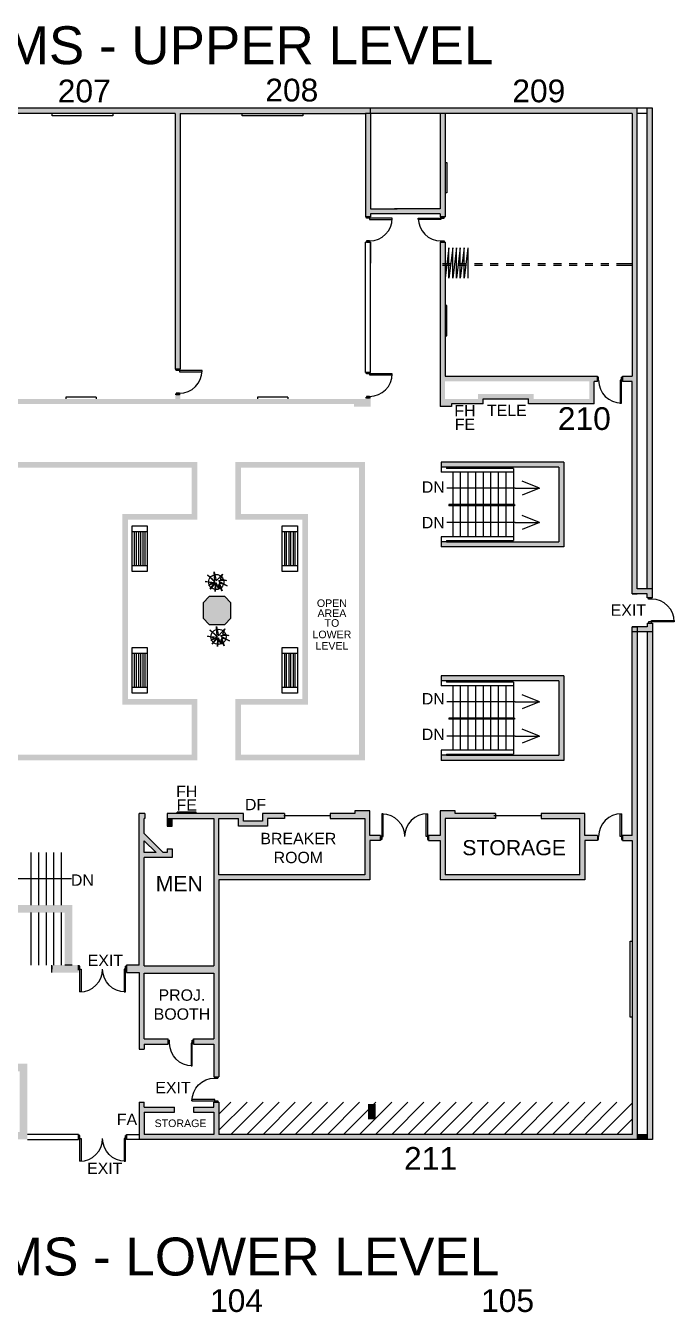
# Model space of a CAD drawing. Header units: inches. Extents: x 3140 to 6112, y 2443 to 6866.
# Drawn here: x 4567 to 5593, y 4830 to 6866 of the extents above; entities that cross this region are included whole.
import ezdxf
from ezdxf.enums import TextEntityAlignment as Align

# ---------------------------------------------------------------- set-up
doc = ezdxf.new("R2010")
doc.units = ezdxf.units.IN
doc.header["$LTSCALE"] = 100
doc.header["$MEASUREMENT"] = 0
doc.linetypes.add('DASH_306', pattern=[0.25, 0.125, -0.125])
doc.linetypes.add('DASHED', pattern=[0.75, 0.5, -0.25])
doc.layers.get('0').update_dxf_attribs({"linetype": 'CONTINUOUS'})
for name, color, linetype in [('bldg_airwall', 53, 'DASHED'), ('bldg_airwall_storage', 53, 'CONTINUOUS'), ('bldg_ch2', 201, 'CONTINUOUS'), ('bldg_doors', 9, 'CONTINUOUS'), ('bldg_fire', 240, 'CONTINUOUS'), ('bldg_stairs', 9, 'CONTINUOUS'), ('bldg_text', 94, 'CONTINUOUS'), ('bldg_title', 94, 'CONTINUOUS'), ('bldg_wallint', 9, 'CONTINUOUS'), ('bldg_wallintsol', 9, 'CONTINUOUS')]:
    doc.layers.add(name, color=color, linetype=linetype)
doc.styles.add('bldgtx18', font='ARIAL.TTF', dxfattribs={"height": 18})
doc.styles.add('bldgtx24', font='ARIAL.TTF', dxfattribs={"height": 24})
doc.styles.add('bldgtx36', font='ARIAL.TTF', dxfattribs={"height": 36})
doc.styles.add('showtx60', font='ARIAL.TTF', dxfattribs={"height": 60})

# ---------------------------------------------------------------- blocks, each defined once
blk = doc.blocks.new('bench')
for p, q in [((0, 0), (0, 23.992188)), ((0, 23.992188), (71.992188, 23.992188)), ((9, 0), (9, 23.992188)), ((62.992188, 20.617188), (9, 20.617188)), ((62.992188, 23.992188), (62.992188, 0)), ((71.992188, 23.992188), (71.992188, 0)), ((71.992188, 0), (0, 0)), ((9, 17.179692), (62.992188, 17.179692)), ((62.992188, 13.742196), (9, 13.742196)), ((9, 10.3125), (62.992188, 10.3125)), ((62.992188, 6.875004), (9, 6.875004)), ((9, 3.437508), (62.992188, 3.437508))]:
    blk.add_line(p, q)
blk = doc.blocks.new('lplant')
for p, q in [((-16.8, 0.7), (-1.1, -0.9)), ((-6.9, -1.9), (-16.8, 0.7)), ((-13.2, 10.8), (-1.7, 1.1)), ((-1.1, -0.9), (-13.2, 10.8)), ((-2.7, 15.9), (0.5, 1.4)), ((-1.7, 1.1), (-2.7, 15.9)), ((0.5, 1.4), (10.4, 12.2)), ((16.8, 2), (3.9, 1.6)), ((3.9, 1.6), (17.7, -6.5)), ((10.4, 12.2), (6.6, 4.2)), ((6.6, 4.2), (10, 4.1)), ((10, 4.1), (16.8, 2)), ((-2.3, -1.6), (-11.7, -5.9)), ((-11.7, -5.9), (-6.9, -1.9)), ((-9.3, -11.9), (-2.3, -1.6)), ((-0.6, -1.9), (-9.3, -11.9)), ((-1.1, -15.5), (-0.6, -1.9)), ((0.6, -1.9), (-1.1, -15.5)), ((4.4, -11.7), (0.6, -1.9)), ((4, -4.3), (4.4, -11.7)), ((9.7, -14.5), (4, -4.3)), ((5.2, -1.8), (9.7, -14.5)), ((17.7, -6.5), (5.2, -1.8))]:
    blk.add_line(p, q)
blk.add_circle((0.6, -0.3), 12)

msp = doc.modelspace()

# ---------------------------------------------------------------- hatches: boundary and pattern name
at = {"layer": 'bldg_ch2', "linetype": 'Continuous'}
h = msp.add_hatch(dxfattribs=at)
h.set_pattern_fill('ANSI31', color=256, scale=144, angle=180, style=0)
h.set_pattern_definition([(225, (5946.19, 9958.718), (12.72792, -12.72792), [])])
h.paths.add_polyline_path([(5526.4, 5111), (4872.4, 5111), (4872.4, 5162), (5526.4, 5162)])
at = {"layer": 'bldg_wallintsol'}
for points in [[(5112.4, 6735), (4090.4, 6735), (4090.4, 6727), (4383.4, 6727), (4383.4, 6563), (4391.4, 6563), (4391.4, 6568), (4434.8, 6568), (4434.8, 6576), (4391.4, 6576), (4391.4, 6727), (4502.4, 6727), (4502.4, 6576), (4462.8, 6576), (4462.8, 6568), (4502.4, 6568), (4502.4, 6563), (4510.4, 6563), (4510.4, 6727), (4803.4, 6727), (4803.4, 6322), (4811.4, 6322), (4811.4, 6727), (5104.4, 6727), (5112.4, 6727)], [(5230.4, 6727), (5222.4, 6727), (5222.4, 6576), (5150.2, 6576), (5112.4, 6576), (5112.4, 6727), (5104.4, 6727), (5104.4, 6563), (5112.4, 6563), (5112.4, 6568), (5154.4, 6568), (5222.4, 6568), (5222.4, 6563), (5230.4, 6563)], [(5534.4, 6735), (5112.4, 6735), (5112.4, 6727), (5222.4, 6727), (5230.4, 6727), (5526.4, 6727), (5526.4, 6311), (5511.4, 6311), (5511.4, 6302.5), (5526.4, 6302.5), (5526.4, 5966.3), (5550.4, 5966.3), (5550.4, 5960.3), (5558.4, 5960.3), (5558.4, 5974.3), (5534.4, 5974.3)], [(5558.4, 6735), (5550.4, 6735), (5550.4, 5974.3), (5558.4, 5974.3)], [(5418.4, 6175), (5224.4, 6175), (5224.4, 6167), (5232.4, 6167), (5410.4, 6167), (5410.4, 6049), (5232.4, 6049), (5224.4, 6049), (5224.4, 6041), (5418.4, 6041)], [(4891.6, 5952.2), (4881.6, 5962.1), (4857.3, 5962.1), (4847.3, 5952.1), (4847.3, 5927.8), (4857.3, 5917.8), (4881.6, 5917.8), (4891.6, 5927.8)], [(5534.4, 5906.3), (5526.4, 5906.3), (5526.4, 5584), (5511.4, 5584), (5511.4, 5576), (5526.4, 5576), (5526.4, 5111), (4872.4, 5111), (4872.4, 5162), (4864.4, 5162), (4864.4, 5154), (4832.4, 5154), (4832.4, 5146), (4864.4, 5146), (4864.4, 5111), (4754.4, 5111), (4754.4, 5146), (4802.4, 5146), (4802.4, 5154), (4754.4, 5154), (4754.4, 5162), (4746.4, 5162), (4746.4, 5103), (5534.4, 5103)], [(5558.4, 5906.3), (5550.4, 5906.3), (5550.4, 5103), (5558.4, 5103)], [(5418.4, 5837), (5224.4, 5837), (5224.4, 5829), (5232.4, 5829), (5410.4, 5829), (5410.4, 5711), (5232.4, 5711), (5224.4, 5711), (5224.4, 5703), (5418.4, 5703)], [(5310.4, 5619), (5246.4, 5619), (5246.4, 5623), (5222.4, 5623), (5222.4, 5584), (5204.4, 5584), (5204.4, 5576), (5222.4, 5576), (5222.4, 5514), (5451.4, 5514), (5451.4, 5576), (5471.4, 5576), (5471.4, 5584), (5451.4, 5584), (5451.4, 5619), (5382.4, 5619), (5382.4, 5611), (5443.4, 5611), (5443.4, 5522), (5230.4, 5522), (5230.4, 5611), (5310.4, 5611)], [(4798.4, 5611), (4790.4, 5611), (4790.4, 5599), (4798.4, 5599)], [(4640.4, 5474), (4527.4, 5474), (4527.4, 5462), (4628.4, 5462), (4628.4, 5379), (4640.4, 5379), (4640.4, 5462)], [(4650.4, 5379), (4640.4, 5379), (4628.4, 5379), (4608.2, 5379), (4608.2, 5367), (4650.4, 5367)], [(5550.4, 5111), (5534.4, 5111), (5534.4, 5103), (5550.4, 5103)]]:
    msp.add_hatch(color=256, dxfattribs=at).paths.add_polyline_path(points)
h = msp.add_hatch(color=256, dxfattribs=at)
h.paths.add_polyline_path([(5471.4, 6311), (5230.4, 6311), (5230.4, 6523), (5222.4, 6523), (5222.4, 6263), (5240.4, 6263), (5240.4, 6267), (5290.4, 6267), (5290.4, 6275), (5362.4, 6275), (5362.4, 6267), (5466.4, 6267), (5466.4, 6302.5), (5471.4, 6302.5)])
h.paths.add_polyline_path([(5458.4, 6303), (5458.4, 6275), (5370.4, 6275), (5370.4, 6283), (5282.4, 6283), (5282.4, 6275), (5230.4, 6275), (5230.4, 6303)], flags=16)
at = {"layer": 'bldg_wallintsol', "linetype": 'Continuous'}
for points in [[(4526.4, 6267), (5086.4, 6267), (5086.4, 6263), (5112.4, 6263), (5112.4, 6277), (5104.4, 6277), (5104.4, 6275), (4811.4, 6275), (4811.4, 6282), (4803.4, 6282), (4803.4, 6275), (4510.4, 6275), (4510.4, 6281), (4502.4, 6281), (4502.4, 6263), (4526.4, 6263)], [(4329.4, 5103), (4449.4, 5103), (4569.4, 5103), (4569.4, 5223), (4521.4, 5223), (4521.4, 5211), (4557.4, 5211), (4557.4, 5115), (4341.4, 5115), (4341.4, 5211), (4377.4, 5211), (4377.4, 5223), (4329.4, 5223)], [(5120.4, 5159), (5108.4, 5159), (5108.4, 5135), (5120.4, 5135)]]:
    msp.add_hatch(color=256, dxfattribs=at).paths.add_polyline_path(points)
h = msp.add_hatch(color=256, dxfattribs=at)
h.paths.add_polyline_path([(4719.4, 5791), (4719.4, 6093), (4829.4, 6093), (4829.4, 6166), (4065.4, 6166), (4065.4, 6093), (4173.4, 6093), (4173.4, 5791), (4065.4, 5791), (4065.4, 5712), (4829.4, 5712), (4829.4, 5791)], flags=16)
h.paths.add_polyline_path([(4164.4, 6084), (4164.4, 5800), (4056.4, 5800), (4056.4, 5703), (4838.4, 5703), (4838.4, 5800), (4728.4, 5800), (4728.4, 6084), (4838.4, 6084), (4838.4, 6175), (4056.4, 6175), (4056.4, 6084)])
h = msp.add_hatch(color=256, dxfattribs=at)
h.paths.add_polyline_path([(5094.4, 5712), (5094.4, 6166), (4907.4, 6166), (4907.4, 6093), (5013.4, 6093), (5013.4, 5791), (4907.4, 5791), (4907.4, 5712)], flags=16)
h.paths.add_polyline_path([(5004.4, 6084), (5004.4, 5800), (4898.4, 5800), (4898.4, 5703), (5103.4, 5703), (5103.4, 6175), (4898.4, 6175), (4898.4, 6084)])
at = {"layer": 'bldg_wallintsol'}
h = msp.add_hatch(color=256, dxfattribs=at)
h.paths.add_polyline_path([(5558.4, 5920.3), (5550.4, 5920.3), (5550.4, 5914.3), (5534.4, 5914.3), (5534.4, 5906.3), (5558.4, 5906.3)])
h.paths.add_polyline_path([(5534.4, 5914.3), (5526.4, 5914.3), (5526.4, 5906.3), (5534.4, 5906.3)])
h = msp.add_hatch(color=256, dxfattribs=at)
h.paths.add_polyline_path([(5111.4, 5623), (5087.4, 5623), (5087.4, 5619), (5048.4, 5619), (5048.4, 5611), (5103.4, 5611), (5103.4, 5522), (4872.4, 5522), (4872.4, 5611), (4903.4, 5611), (4903.4, 5599), (4949.4, 5599), (4949.4, 5611), (4976.4, 5611), (4976.4, 5619), (4941.4, 5619), (4941.4, 5607), (4911.4, 5607), (4911.4, 5619), (4790.4, 5619), (4790.4, 5611), (4864.4, 5611), (4864.4, 5378), (4754.4, 5378), (4754.4, 5549), (4798.4, 5549), (4798.4, 5563), (4790.4, 5563), (4790.4, 5557), (4784.4, 5557), (4754.4, 5587), (4754.4, 5611), (4755.4, 5611), (4755.4, 5619), (4746.4, 5619), (4746.4, 5379), (4726.4, 5379), (4726.4, 5371), (4726.4, 5367), (4746.4, 5367), (4746.4, 5246), (4754.4, 5246), (4754.4, 5254), (4792.4, 5254), (4792.4, 5262), (4754.4, 5262), (4754.4, 5366), (4864.4, 5366), (4864.4, 5262), (4832.4, 5262), (4832.4, 5254), (4864.4, 5254), (4864.4, 5202), (4872.4, 5202), (4872.4, 5514), (5111.4, 5514), (5111.4, 5576), (5128.4, 5576), (5128.4, 5584), (5111.4, 5584)])
h.paths.add_polyline_path([(4773.1, 5557), (4754.4, 5557), (4754.4, 5575.6)], flags=16)

# ---------------------------------------------------------------- linework, layer by layer
at = {"layer": 'bldg_airwall', "linetype": 'DASH_306'}
for p, q in [((5514.4, 6489), (5238.4, 6489)), ((5514.4, 6486), (5238.4, 6486))]:
    msp.add_line(p, q, dxfattribs=at)
at = {"layer": 'bldg_airwall_storage'}
for p, q in [((5236.4, 6514), (5230.4, 6466)), ((5242.4, 6514), (5236.4, 6466)), ((5236.4, 6466), (5236.4, 6514)), ((5248.4, 6514), (5242.4, 6466)), ((5242.4, 6466), (5242.4, 6514)), ((5254.4, 6514), (5248.4, 6466)), ((5248.4, 6466), (5248.4, 6514)), ((5260.4, 6514), (5254.4, 6466)), ((5254.4, 6466), (5254.4, 6514)), ((5266.4, 6514), (5260.4, 6466)), ((5260.4, 6466), (5260.4, 6514)), ((5266.4, 6514), (5266.4, 6466))]:
    msp.add_line(p, q, dxfattribs=at)
at = {"layer": 'bldg_doors'}
for p, q in [((5105.9, 6561), (5105.9, 6563)), ((5105.9, 6563), (5110.9, 6563)), ((5110.9, 6561), (5105.9, 6561)), ((5110.9, 6563), (5110.9, 6561)), ((5110.9, 6561), (5110.9, 6559)), ((5146.9, 6561), (5110.9, 6561)), ((5110.9, 6559), (5146.9, 6559)), ((5146.9, 6559), (5146.9, 6561)), ((5187.9, 6559), (5187.9, 6561)), ((5187.9, 6561), (5223.9, 6561)), ((5223.9, 6559), (5187.9, 6559)), ((5228.9, 6563), (5223.9, 6563)), ((5223.9, 6563), (5223.9, 6561)), ((5223.9, 6561), (5228.9, 6561)), ((5223.9, 6561), (5223.9, 6559)), ((5228.9, 6561), (5228.9, 6563)), ((5105.9, 6525), (5105.9, 6523)), ((5110.9, 6525), (5105.9, 6525)), ((5105.9, 6523), (5110.9, 6523)), ((5110.9, 6523), (5110.9, 6525)), ((5223.9, 6523), (5223.9, 6525)), ((5223.9, 6525), (5228.9, 6525)), ((5228.9, 6523), (5223.9, 6523)), ((5228.9, 6525), (5228.9, 6523)), ((4804.9, 6320), (4804.9, 6322)), ((4804.9, 6322), (4809.9, 6322)), ((4809.9, 6320), (4804.9, 6320)), ((4809.9, 6322), (4809.9, 6320)), ((4809.9, 6320), (4809.9, 6318)), ((4845.9, 6320), (4809.9, 6320)), ((4809.9, 6318), (4845.9, 6318)), ((4845.9, 6318), (4845.9, 6320)), ((5105.9, 6315), (5105.9, 6317)), ((5105.9, 6317), (5110.9, 6317)), ((5110.9, 6315), (5105.9, 6315)), ((5110.9, 6317), (5110.9, 6315)), ((5110.9, 6315), (5110.9, 6313)), ((5146.9, 6315), (5110.9, 6315)), ((5110.9, 6313), (5146.9, 6313)), ((5146.9, 6313), (5146.9, 6315)), ((5473.4, 6309.5), (5471.4, 6309.5)), ((5471.4, 6309.5), (5471.4, 6304.5)), ((5471.4, 6304.5), (5473.4, 6304.5)), ((5473.4, 6304.5), (5473.4, 6309.5)), ((5509.4, 6304.5), (5507.4, 6304.5)), ((5507.4, 6304.5), (5507.4, 6268.5)), ((5509.4, 6309.5), (5511.4, 6309.5)), ((5509.4, 6304.5), (5509.4, 6309.5)), ((5511.4, 6304.5), (5509.4, 6304.5)), ((5509.4, 6268.5), (5509.4, 6304.5)), ((5511.4, 6309.5), (5511.4, 6304.5)), ((4804.9, 6284), (4804.9, 6282)), ((4809.9, 6284), (4804.9, 6284)), ((4804.9, 6282), (4809.9, 6282)), ((4809.9, 6282), (4809.9, 6284)), ((5105.9, 6279), (5105.9, 6277)), ((5110.9, 6279), (5105.9, 6279)), ((5105.9, 6277), (5110.9, 6277)), ((5110.9, 6277), (5110.9, 6279)), ((5507.4, 6268.5), (5509.4, 6268.5)), ((5552.1, 5958.3), (5552.1, 5960.3)), ((5552.1, 5960.3), (5557.1, 5960.3)), ((5557.1, 5958.3), (5552.1, 5958.3)), ((5557.1, 5960.3), (5557.1, 5958.3)), ((5552.1, 5922.3), (5552.1, 5920.3)), ((5557.1, 5922.3), (5552.1, 5922.3)), ((5552.1, 5920.3), (5557.1, 5920.3)), ((5557.1, 5922.3), (5557.1, 5924.3)), ((5557.1, 5924.3), (5593.1, 5924.3)), ((5557.1, 5920.3), (5557.1, 5922.3)), ((5593.1, 5922.3), (5557.1, 5922.3)), ((5593.1, 5924.3), (5593.1, 5922.3)), ((5132.4, 5618.6), (5130.4, 5618.6)), ((5130.4, 5618.6), (5130.4, 5582.6)), ((5132.4, 5582.6), (5132.4, 5618.6)), ((5200.4, 5582.6), (5200.4, 5618.6)), ((5200.4, 5618.6), (5202.4, 5618.6)), ((5202.4, 5618.6), (5202.4, 5582.6)), ((5507.4, 5582.6), (5507.4, 5618.6)), ((5507.4, 5618.6), (5509.4, 5618.6)), ((5509.4, 5618.6), (5509.4, 5582.6)), ((5128.4, 5577.6), (5128.4, 5582.6)), ((5128.4, 5582.6), (5130.4, 5582.6)), ((5130.4, 5582.6), (5130.4, 5577.6)), ((5130.4, 5582.6), (5132.4, 5582.6)), ((5202.4, 5582.6), (5200.4, 5582.6)), ((5204.4, 5582.6), (5202.4, 5582.6)), ((5202.4, 5582.6), (5202.4, 5577.6)), ((5204.4, 5577.6), (5204.4, 5582.6)), ((5473.4, 5582.6), (5471.4, 5582.6)), ((5471.4, 5582.6), (5471.4, 5577.6)), ((5473.4, 5577.6), (5473.4, 5582.6)), ((5509.4, 5582.6), (5507.4, 5582.6)), ((5511.4, 5582.6), (5509.4, 5582.6)), ((5509.4, 5582.6), (5509.4, 5577.6)), ((5511.4, 5577.6), (5511.4, 5582.6)), ((5130.4, 5577.6), (5128.4, 5577.6)), ((5202.4, 5577.6), (5204.4, 5577.6)), ((5471.4, 5577.6), (5473.4, 5577.6)), ((5509.4, 5577.6), (5511.4, 5577.6)), ((4608.2, 5377.4), (4608.2, 5372.4)), ((4652.4, 5377.4), (4650.4, 5377.4)), ((4650.4, 5377.4), (4650.4, 5372.4)), ((4652.4, 5372.4), (4652.4, 5377.4)), ((4724.4, 5377.4), (4726.4, 5377.4)), ((4724.4, 5372.4), (4724.4, 5377.4)), ((4726.4, 5377.4), (4726.4, 5372.4)), ((4650.4, 5372.4), (4652.4, 5372.4)), ((4652.4, 5372.4), (4654.4, 5372.4)), ((4652.4, 5336.4), (4652.4, 5372.4)), ((4654.4, 5372.4), (4654.4, 5336.4)), ((4724.4, 5372.4), (4722.4, 5372.4)), ((4722.4, 5372.4), (4722.4, 5336.4)), ((4726.4, 5372.4), (4724.4, 5372.4)), ((4724.4, 5336.4), (4724.4, 5372.4)), ((4654.4, 5336.4), (4652.4, 5336.4)), ((4722.4, 5336.4), (4724.4, 5336.4)), ((4792.4, 5260.4), (4794.4, 5260.4)), ((4792.4, 5255.4), (4792.4, 5260.4)), ((4794.4, 5255.4), (4792.4, 5255.4)), ((4794.4, 5255.4), (4794.4, 5260.4)), ((4830.4, 5255.4), (4828.4, 5255.4)), ((4828.4, 5255.4), (4828.4, 5219.4)), ((4830.4, 5260.4), (4832.4, 5260.4)), ((4830.4, 5255.4), (4830.4, 5260.4)), ((4832.4, 5255.4), (4830.4, 5255.4)), ((4830.4, 5219.4), (4830.4, 5255.4)), ((4832.4, 5260.4), (4832.4, 5255.4)), ((4828.4, 5219.4), (4830.4, 5219.4)), ((4865.8, 5200), (4865.8, 5202)), ((4865.8, 5202), (4870.8, 5202)), ((4865.8, 5200), (4870.8, 5200)), ((4870.8, 5202), (4870.8, 5200)), ((4865.8, 5166), (4829.8, 5166)), ((4829.8, 5166), (4829.8, 5164)), ((4829.8, 5164), (4865.8, 5164)), ((4865.8, 5164), (4865.8, 5166)), ((4865.8, 5162), (4865.8, 5164)), ((4865.8, 5164), (4870.8, 5164)), ((4870.8, 5162), (4865.8, 5162)), ((4870.8, 5164), (4870.8, 5162)), ((4652.4, 5109.4), (4650.4, 5109.4)), ((4650.4, 5109.4), (4650.4, 5104.4)), ((4650.4, 5104.4), (4652.4, 5104.4)), ((4652.4, 5104.4), (4652.4, 5109.4)), ((4652.4, 5104.4), (4654.4, 5104.4)), ((4652.4, 5068.4), (4652.4, 5104.4)), ((4654.4, 5104.4), (4654.4, 5068.4)), ((4724.4, 5104.4), (4722.4, 5104.4)), ((4722.4, 5104.4), (4722.4, 5068.4)), ((4724.4, 5109.4), (4726.4, 5109.4)), ((4724.4, 5104.4), (4724.4, 5109.4)), ((4726.4, 5104.4), (4724.4, 5104.4)), ((4724.4, 5068.4), (4724.4, 5104.4)), ((4726.4, 5109.4), (4726.4, 5104.4)), ((4654.4, 5068.4), (4652.4, 5068.4)), ((4722.4, 5068.4), (4724.4, 5068.4))]:
    msp.add_line(p, q, dxfattribs=at)
for centre, start, end in [((5110.9, 6561), 270, 0), ((5223.9, 6561), 180, 270), ((4809.9, 6320), 270, 0), ((5110.9, 6315), 270, 0), ((5509.4, 6304.5), 180, 270), ((5557.1, 5922.3), 0, 90), ((5202.4, 5582.6), 90, 180), ((5509.4, 5582.6), 90, 180), ((4652.4, 5372.4), 270, 0), ((4652.4, 5104.4), 270, 0)]:
    msp.add_arc(centre, 36, start, end, dxfattribs=at)
at = {"layer": 'bldg_doors', "extrusion": (0, 0, -1)}
for centre, start, end in [((-5130.4, 5582.6), 90, 180), ((-4724.4, 5372.4), 270, 0), ((-4830.4, 5255.4), 270, 0), ((-4865.8, 5164), 0, 90), ((-4724.4, 5104.4), 270, 0)]:
    msp.add_arc(centre, 36, start, end, dxfattribs=at)
at = {"layer": 'bldg_stairs'}
for p, q in [((4608.4, 6723), (4608.4, 6727)), ((4704.4, 6723), (4608.4, 6723)), ((4704.4, 6727), (4704.4, 6723)), ((4909.4, 6723), (4909.4, 6727)), ((5005.4, 6723), (4909.4, 6723)), ((5005.4, 6727), (5005.4, 6723)), ((5230.4, 6649), (5233.4, 6649)), ((5233.4, 6649), (5233.4, 6601)), ((5233.4, 6601), (5230.4, 6601)), ((5238.4, 6489), (5226.4, 6489)), ((5238.4, 6486), (5226.4, 6486)), ((5526.4, 6489), (5514.4, 6489)), ((5526.4, 6486), (5514.4, 6486)), ((5233.4, 6423), (5230.4, 6423)), ((5233.4, 6375), (5233.4, 6423)), ((5230.4, 6375), (5233.4, 6375)), ((4678.4, 6278), (4630.4, 6278)), ((4630.4, 6278), (4630.4, 6275)), ((4678.4, 6278), (4678.4, 6275)), ((4981.4, 6278), (4933.4, 6278)), ((4933.4, 6278), (4933.4, 6275)), ((4981.4, 6278), (4981.4, 6275)), ((5242.4, 6159), (5242.4, 6106)), ((5254.4, 6159), (5254.4, 6106)), ((5266.4, 6159), (5266.4, 6106)), ((5278.4, 6159), (5278.4, 6106)), ((5290.4, 6159), (5290.4, 6106)), ((5302.4, 6159), (5302.4, 6106)), ((5314.4, 6159), (5314.4, 6106)), ((5326.4, 6159), (5326.4, 6106)), ((5338.4, 6159), (5338.4, 6106)), ((5341.1, 6133.8), (5233.1, 6133.8)), ((5341.1, 6133.8), (5379.9, 6133.8)), ((5379.9, 6133.8), (5352.2, 6144.8)), ((5379.9, 6133.8), (5352.2, 6122.7)), ((5242.4, 6106), (5242.4, 6057)), ((5254.4, 6106), (5254.4, 6057)), ((5266.4, 6106), (5266.4, 6057)), ((5278.4, 6106), (5278.4, 6057)), ((5290.4, 6106), (5290.4, 6057)), ((5302.4, 6106), (5302.4, 6057)), ((5314.4, 6106), (5314.4, 6057)), ((5326.4, 6106), (5326.4, 6057)), ((5338.4, 6106), (5338.4, 6057)), ((5379.9, 6079.5), (5352.2, 6090.5)), ((5341.1, 6079.5), (5233.1, 6079.5)), ((5341.1, 6079.5), (5379.9, 6079.5)), ((5379.9, 6079.5), (5352.2, 6068.4)), ((5242.4, 5821), (5242.4, 5768)), ((5254.4, 5821), (5254.4, 5768)), ((5266.4, 5821), (5266.4, 5768)), ((5278.4, 5821), (5278.4, 5768)), ((5290.4, 5821), (5290.4, 5768)), ((5302.4, 5821), (5302.4, 5768)), ((5314.4, 5821), (5314.4, 5768)), ((5326.4, 5821), (5326.4, 5768)), ((5338.4, 5821), (5338.4, 5768)), ((5379.9, 5795.8), (5352.2, 5806.8)), ((5341.1, 5795.8), (5233.1, 5795.8)), ((5341.1, 5795.8), (5379.9, 5795.8)), ((5379.9, 5795.8), (5352.2, 5784.7)), ((5242.4, 5768), (5242.4, 5719)), ((5254.4, 5768), (5254.4, 5719)), ((5266.4, 5768), (5266.4, 5719)), ((5278.4, 5768), (5278.4, 5719)), ((5290.4, 5768), (5290.4, 5719)), ((5302.4, 5768), (5302.4, 5719)), ((5314.4, 5768), (5314.4, 5719)), ((5326.4, 5768), (5326.4, 5719)), ((5338.4, 5768), (5338.4, 5719)), ((5379.9, 5741.5), (5352.2, 5752.5)), ((5341.1, 5741.5), (5233.1, 5741.5)), ((5341.1, 5741.5), (5379.9, 5741.5)), ((5379.9, 5741.5), (5352.2, 5730.4)), ((4806.4, 5619), (4806.4, 5621)), ((4836.4, 5621), (4806.4, 5621)), ((4836.4, 5619), (4836.4, 5621)), ((4575.4, 5474), (4575.4, 5557)), ((4587.4, 5474), (4587.4, 5557)), ((4599.4, 5474), (4599.4, 5557)), ((4611.4, 5474), (4611.4, 5557)), ((4623.4, 5474), (4623.4, 5557)), ((4639.3, 5515.7), (4487.9, 5515.7)), ((4575.4, 5379), (4575.4, 5462)), ((4587.4, 5379), (4587.4, 5462)), ((4599.4, 5379), (4599.4, 5462)), ((4611.4, 5379), (4611.4, 5462)), ((4623.4, 5379), (4623.4, 5462)), ((5523.4, 5296.6), (5523.4, 5416.6)), ((5523.4, 5416.6), (5526.4, 5416.6)), ((5526.4, 5296.6), (5523.4, 5296.6))]:
    msp.add_line(p, q, dxfattribs=at)
at = {"layer": 'bldg_wallint', "linetype": 'Continuous'}
for p, q in [((5558.4, 6735), (3786.9, 6735)), ((4803.4, 6727), (4510.4, 6727)), ((4803.4, 6727), (4803.4, 6322)), ((4811.4, 6727), (4811.4, 6322)), ((4811.4, 6727), (5104.4, 6727)), ((5104.4, 6727), (5104.4, 6563)), ((5222.4, 6727), (5112.4, 6727)), ((5112.4, 6727), (5112.4, 6576)), ((5222.4, 6727), (5222.4, 6576)), ((5526.4, 6727), (5230.4, 6727)), ((5230.4, 6727), (5230.4, 6563)), ((5526.4, 6727), (5526.4, 6311)), ((5534.4, 5974.3), (5534.4, 6735)), ((5112.4, 6563), (5104.4, 6563)), ((5104.4, 6563), (5112.4, 6563)), ((5104.4, 6563), (5112.4, 6563)), ((5112.4, 6576), (5154.4, 6576)), ((5112.4, 6568), (5112.4, 6563)), ((5154.4, 6568), (5112.4, 6568)), ((5222.4, 6576), (5150.2, 6576)), ((5222.4, 6568), (5150.2, 6568)), ((5222.4, 6568), (5222.4, 6563)), ((5230.4, 6563), (5222.4, 6563)), ((5230.4, 6563), (5222.4, 6563)), ((5104.4, 6317), (5104.4, 6523)), ((5112.4, 6523), (5104.4, 6523)), ((5112.4, 6523), (5104.4, 6523)), ((5112.4, 6523), (5104.4, 6523)), ((5112.4, 6317), (5112.4, 6523)), ((5112.4, 6523), (5112.4, 6490)), ((5222.4, 6523), (5222.4, 6490)), ((5230.4, 6523), (5222.4, 6523)), ((5222.4, 6523), (5222.4, 6263)), ((5222.4, 6523), (5230.4, 6523)), ((5230.4, 6523), (5230.4, 6311)), ((4803.4, 6322), (4811.4, 6322)), ((4803.4, 6322), (4811.4, 6322)), ((4811.4, 6322), (4803.4, 6322)), ((4803.4, 6322), (4811.4, 6322)), ((4803.4, 6322), (4811.4, 6322)), ((5104.4, 6317), (5112.4, 6317)), ((5112.4, 6317), (5104.4, 6317)), ((5104.4, 6317), (5112.4, 6317)), ((5104.4, 6317), (5112.4, 6317)), ((5230.4, 6311), (5471.4, 6311)), ((5471.4, 6302.5), (5466.4, 6302.5)), ((5466.4, 6267), (5466.4, 6302.5)), ((5471.4, 6302.5), (5471.4, 6311)), ((5471.4, 6303), (5471.4, 6311)), ((5471.4, 6303), (5471.4, 6311)), ((5471.4, 6303), (5471.4, 6311)), ((5511.4, 6302.5), (5511.4, 6311)), ((5511.4, 6311), (5526.4, 6311)), ((5511.4, 6311), (5511.4, 6303)), ((5511.4, 6303), (5511.4, 6311)), ((5511.4, 6311), (5511.4, 6303)), ((5511.4, 6311), (5511.4, 6303)), ((5526.4, 6302.5), (5511.4, 6302.5)), ((5526.4, 5966.3), (5526.4, 6302.5)), ((4811.4, 6282), (4803.4, 6282)), ((4811.4, 6282), (4803.4, 6282)), ((4811.4, 6282), (4803.4, 6282)), ((5112.4, 6277), (5104.4, 6277)), ((5112.4, 6277), (5104.4, 6277)), ((5112.4, 6277), (5104.4, 6277)), ((5290.4, 6267), (5290.4, 6275)), ((5290.4, 6275), (5362.4, 6275)), ((5362.4, 6267), (5362.4, 6275)), ((5240.4, 6263), (5222.4, 6263)), ((5240.4, 6267), (5240.4, 6263)), ((5290.4, 6267), (5240.4, 6267)), ((5466.4, 6267), (5362.4, 6267)), ((5418.4, 6175), (5224.4, 6175)), ((5224.4, 6175), (5224.4, 6159)), ((5418.4, 6175), (5418.4, 6041)), ((5338.4, 6159), (5224.4, 6159)), ((5410.4, 6167), (5232.4, 6167)), ((5232.4, 6167), (5232.4, 6165)), ((5338.4, 6165), (5232.4, 6165)), ((5410.4, 6167), (5410.4, 6049)), ((5340.4, 6108), (5236.4, 6108)), ((5340.4, 6106), (5236.4, 6106)), ((5224.4, 6057), (5224.4, 6041)), ((5338.4, 6057), (5224.4, 6057)), ((5418.4, 6041), (5224.4, 6041)), ((5526.4, 5966.3), (5534.4, 5966.3)), ((5526.4, 5914.3), (5534.4, 5914.3)), ((5526.4, 5584), (5526.4, 5914.3)), ((5534.4, 5914.3), (5534.4, 5103)), ((5418.4, 5837), (5224.4, 5837)), ((5224.4, 5837), (5224.4, 5821)), ((5410.4, 5829), (5232.4, 5829)), ((5232.4, 5829), (5232.4, 5827)), ((5338.4, 5827), (5232.4, 5827)), ((5410.4, 5829), (5410.4, 5711)), ((5418.4, 5837), (5418.4, 5703)), ((5338.4, 5821), (5224.4, 5821)), ((5340.4, 5770), (5236.4, 5770)), ((5340.4, 5768), (5236.4, 5768)), ((5224.4, 5719), (5224.4, 5703)), ((5338.4, 5719), (5224.4, 5719)), ((5418.4, 5703), (5224.4, 5703)), ((5087.4, 5623), (5087.4, 5619)), ((5111.4, 5623), (5087.4, 5623)), ((5111.4, 5584), (5111.4, 5623)), ((5222.4, 5623), (5222.4, 5584)), ((5246.4, 5623), (5222.4, 5623)), ((5246.4, 5619), (5246.4, 5623)), ((4755.4, 5619), (4746.4, 5619)), ((4746.4, 5379), (4746.4, 5619)), ((4755.4, 5611), (4754.4, 5611)), ((4754.4, 5587), (4754.4, 5611)), ((4755.4, 5619), (4755.4, 5611)), ((4790.4, 5619), (4790.4, 5611)), ((4911.4, 5619), (4790.4, 5619)), ((4790.4, 5611), (4864.4, 5611)), ((4864.4, 5611), (4864.4, 5378)), ((4872.4, 5611), (4903.4, 5611)), ((4872.4, 5522), (4872.4, 5611)), ((4903.4, 5599), (4903.4, 5611)), ((4911.4, 5607), (4911.4, 5619)), ((4941.4, 5607), (4911.4, 5607)), ((4941.4, 5619), (4941.4, 5607)), ((4976.4, 5619), (4941.4, 5619)), ((4976.4, 5611), (4949.4, 5611)), ((4949.4, 5611), (4949.4, 5599)), ((4976.4, 5619), (4976.4, 5611)), ((5048.4, 5619), (5048.4, 5611)), ((5087.4, 5619), (5048.4, 5619)), ((5048.4, 5611), (5103.4, 5611)), ((5103.4, 5611), (5103.4, 5522)), ((5310.4, 5611), (5230.4, 5611)), ((5230.4, 5611), (5230.4, 5522)), ((5310.4, 5619), (5246.4, 5619)), ((5310.4, 5619), (5310.4, 5611)), ((5451.4, 5619), (5382.4, 5619)), ((5382.4, 5619), (5382.4, 5611)), ((5382.4, 5611), (5443.4, 5611)), ((5443.4, 5522), (5443.4, 5611)), ((5451.4, 5584), (5451.4, 5619)), ((4949.4, 5599), (4903.4, 5599)), ((5128.4, 5584), (5111.4, 5584)), ((5204.4, 5584), (5204.4, 5576)), ((5222.4, 5584), (5204.4, 5584)), ((5471.4, 5584), (5451.4, 5584)), ((5471.4, 5584), (5471.4, 5576)), ((5471.4, 5584), (5471.4, 5576)), ((5526.4, 5584), (5511.4, 5584)), ((5511.4, 5584), (5511.4, 5576)), ((4754.4, 5557), (4754.4, 5575.6)), ((5128.4, 5576), (5111.4, 5576)), ((5111.4, 5576), (5111.4, 5514)), ((5204.4, 5576), (5222.4, 5576)), ((5222.4, 5576), (5222.4, 5514)), ((5451.4, 5576), (5451.4, 5514)), ((5471.4, 5576), (5451.4, 5576)), ((5511.4, 5576), (5526.4, 5576)), ((5526.4, 5576), (5526.4, 5111)), ((4754.4, 5378), (4754.4, 5549)), ((5103.4, 5522), (4872.4, 5522)), ((5443.4, 5522), (5230.4, 5522)), ((4872.4, 5514), (4872.4, 5202)), ((5111.4, 5514), (4872.4, 5514)), ((5451.4, 5514), (5222.4, 5514)), ((4746.4, 5379), (4726.4, 5379)), ((4726.4, 5379), (4726.4, 5367)), ((4754.4, 5378), (4864.4, 5378)), ((4726.4, 5367), (4746.4, 5367)), ((4746.4, 5367), (4746.4, 5246)), ((4754.4, 5262), (4754.4, 5366)), ((4754.4, 5366), (4864.4, 5366)), ((4864.4, 5366), (4864.4, 5262)), ((4754.4, 5262), (4792.4, 5262)), ((4754.4, 5254), (4754.4, 5246)), ((4754.4, 5254), (4792.4, 5254)), ((4792.4, 5254), (4792.4, 5262)), ((4792.4, 5254), (4792.4, 5262)), ((4832.4, 5262), (4864.4, 5262)), ((4832.4, 5262), (4832.4, 5254)), ((4832.4, 5254), (4832.4, 5262)), ((4832.4, 5254), (4864.4, 5254)), ((4864.4, 5254), (4864.4, 5202)), ((4746.4, 5246), (4754.4, 5246)), ((4864.4, 5202), (4872.4, 5202)), ((4746.4, 5162), (4746.4, 5103)), ((4746.4, 5162), (4754.4, 5162)), ((4754.4, 5154), (4754.4, 5162)), ((4754.4, 5154), (4802.4, 5154)), ((4802.4, 5146), (4802.4, 5154)), ((4832.4, 5154), (4832.4, 5146)), ((4832.4, 5154), (4864.4, 5154)), ((4864.4, 5162), (4872.4, 5162)), ((4864.4, 5154), (4864.4, 5162)), ((4872.4, 5162), (4872.4, 5111)), ((4754.4, 5146), (4802.4, 5146)), ((4754.4, 5146), (4754.4, 5111)), ((4832.4, 5146), (4864.4, 5146)), ((4864.4, 5146), (4864.4, 5111)), ((4864.4, 5111), (4754.4, 5111)), ((5526.4, 5111), (4872.4, 5111)), ((5558.4, 5103), (4746.4, 5103))]:
    msp.add_line(p, q, dxfattribs=at)
at = {"layer": 'bldg_wallint'}
for p, q in [((4811.4, 6727), (5104.4, 6727)), ((5550.4, 6727), (5534.4, 6727)), ((5550.4, 5974.3), (5550.4, 6735)), ((5558.4, 5974.3), (5558.4, 6735)), ((5112.4, 6563), (5104.4, 6563)), ((5222.4, 6563), (5230.4, 6563)), ((5112.4, 6523), (5104.4, 6523)), ((5222.4, 6523), (5230.4, 6523)), ((4811.4, 6322), (4803.4, 6322)), ((5112.4, 6317), (5104.4, 6317)), ((5471.4, 6303), (5471.4, 6311)), ((5511.4, 6303), (5511.4, 6311)), ((4811.4, 6282), (4803.4, 6282)), ((5112.4, 6277), (5104.4, 6277)), ((5232.4, 6167), (5224.4, 6167)), ((5338.4, 6165), (5338.4, 6159)), ((5236.4, 6108), (5236.4, 6106)), ((5340.4, 6108), (5340.4, 6106)), ((5232.4, 6049), (5224.4, 6049)), ((5232.4, 6051), (5338.4, 6051)), ((5232.4, 6051), (5232.4, 6049)), ((5232.4, 6049), (5410.4, 6049)), ((5338.4, 6057), (5338.4, 6051)), ((5550.4, 5966.3), (5526.4, 5966.3)), ((5558.4, 5974.3), (5534.4, 5974.3)), ((5550.4, 5960.3), (5550.4, 5966.3)), ((5558.4, 5960.3), (5558.4, 5974.3)), ((4857.3, 5962.1), (4847.3, 5952.1)), ((4847.3, 5952.1), (4847.3, 5927.8)), ((4881.6, 5962.1), (4857.3, 5962.1)), ((4891.6, 5952.2), (4881.6, 5962.1)), ((4891.6, 5927.8), (4891.6, 5952.2)), ((5558.4, 5960.3), (5550.4, 5960.3)), ((4847.3, 5927.8), (4857.3, 5917.8)), ((4881.6, 5917.8), (4891.6, 5927.8)), ((4857.3, 5917.8), (4881.6, 5917.8)), ((5550.4, 5914.3), (5526.4, 5914.3)), ((5558.4, 5906.3), (5526.4, 5906.3)), ((5550.4, 5920.3), (5558.4, 5920.3)), ((5550.4, 5920.3), (5550.4, 5914.3)), ((5550.4, 5906.3), (5550.4, 5103)), ((5558.4, 5920.3), (5558.4, 5906.3)), ((5558.4, 5906.3), (5558.4, 5103)), ((5232.4, 5829), (5224.4, 5829)), ((5338.4, 5827), (5338.4, 5821)), ((5236.4, 5770), (5236.4, 5768)), ((5340.4, 5770), (5340.4, 5768)), ((5232.4, 5711), (5224.4, 5711)), ((5232.4, 5713), (5338.4, 5713)), ((5232.4, 5713), (5232.4, 5711)), ((5232.4, 5711), (5410.4, 5711)), ((5338.4, 5719), (5338.4, 5713)), ((4790.4, 5611), (4790.4, 5599)), ((4798.4, 5599), (4798.4, 5611)), ((5048.4, 5615), (4975.3, 5615)), ((5382.4, 5615), (5307.6, 5615)), ((4784.4, 5557), (4754.4, 5587)), ((4790.4, 5599), (4798.4, 5599)), ((5128.4, 5584), (5128.4, 5576)), ((5204.4, 5576), (5204.4, 5584)), ((5511.4, 5576), (5511.4, 5584)), ((4773.1, 5557), (4754.4, 5575.6)), ((4790.4, 5563), (4798.4, 5563)), ((4790.4, 5563), (4790.4, 5557)), ((4798.4, 5563), (4798.4, 5549)), ((4773.1, 5557), (4754.4, 5557)), ((4798.4, 5549), (4754.4, 5549)), ((4790.4, 5557), (4784.4, 5557)), ((4608.2, 5371), (4608.2, 5379)), ((4608.2, 5371), (4608.2, 5379)), ((4608.2, 5367), (4608.2, 5379)), ((4640.4, 5379), (4628.4, 5379)), ((4650.4, 5379), (4650.4, 5371)), ((4650.4, 5371), (4650.4, 5379)), ((4726.4, 5371), (4726.4, 5379)), ((4726.4, 5371), (4726.4, 5379)), ((4832.4, 5254), (4832.4, 5262)), ((4832.4, 5254), (4832.4, 5262)), ((4864.4, 5162), (4872.4, 5162)), ((4864.4, 5162), (4872.4, 5162)), ((4650.4, 5111), (4569.4, 5111)), ((4650.4, 5111), (4650.4, 5103)), ((4650.4, 5103), (4650.4, 5111)), ((4726.4, 5103), (4726.4, 5111)), ((4726.4, 5103), (4726.4, 5111)), ((4726.4, 5111), (4746.4, 5111)), ((5534.4, 5111), (5550.4, 5111)), ((4569.4, 5103), (4650.4, 5103)), ((4746.4, 5103), (4726.4, 5103))]:
    msp.add_line(p, q, dxfattribs=at)
at = {"layer": 'bldg_wallintsol'}
for p, q in [((5112.4, 6727), (5104.4, 6727)), ((5112.4, 6727), (5112.4, 6735)), ((5230.4, 6727), (5222.4, 6727))]:
    msp.add_line(p, q, dxfattribs=at)

# ---------------------------------------------------------------- block references
at = {"layer": 'bldg_wallint', "rotation": 90}
for p in [(4759, 6002.1), (4996.8, 6002.1), (4759, 5809.5), (4996.8, 5809.5)]:
    msp.add_blockref('bench', p, dxfattribs=at)
at = {"layer": 'bldg_wallint'}
for p in [(4867.7, 5985.6), (4871.3, 5898.7)]:
    msp.add_blockref('lplant', p, dxfattribs=at)

# ---------------------------------------------------------------- texts
at = {"layer": 'bldg_fire', "style": 'bldgtx18'}
for s, p in [('FH', (5261.8, 6256.5)), ('FE', (5261.8, 6234.9)), ('FH', (4821.5, 5653.9)), ('FE', (4821.5, 5632.3)), ('FA', (4727, 5134.8))]:
    msp.add_text(s, height=18, dxfattribs=at).set_placement(p, align=Align.MIDDLE_CENTER)
at = {"layer": 'bldg_text'}
for s, height, style, p in [('207', 36, 'bldgtx36', (4659.4, 6762.4)), ('208', 36, 'bldgtx36', (4987.8, 6763.8)), ('209', 36, 'bldgtx36', (5378.7, 6762.5)), ('TELE', 18, 'bldgtx18', (5328.1, 6256.9)), ('210', 36, 'bldgtx36', (5450.7, 6243.9)), ('DN', 18, 'bldgtx18', (5211.7, 6135.6)), ('DN', 18, 'bldgtx18', (5211.7, 6079.3)), ('OPEN', 12, 'bldgtx18', (5051.3, 5951.8)), ('EXIT', 18, 'bldgtx18', (5520.4, 5940.8)), ('AREA', 12, 'bldgtx18', (5051.3, 5935.9)), ('TO', 12, 'bldgtx18', (5051.3, 5920.4)), ('LOWER', 12, 'bldgtx18', (5051.3, 5902.3)), ('LEVEL', 12, 'bldgtx18', (5051.3, 5884.3)), ('DN', 18, 'bldgtx18', (5211.7, 5800.5)), ('DN', 18, 'bldgtx18', (5211.7, 5744.2)), ('DF', 18, 'bldgtx18', (4930.4, 5633.1)), ('BREAKER', 18, 'bldgtx18', (4998.2, 5579.3)), ('STORAGE', 24, 'bldgtx24', (5339.6, 5564.8)), ('ROOM', 18, 'bldgtx18', (4998.2, 5549.3)), ('DN', 18, 'bldgtx18', (4656.4, 5513.5)), ('MEN', 24, 'bldgtx24', (4809.7, 5507.8)), ('EXIT', 18, 'bldgtx18', (4692.8, 5386.4)), ('PROJ.', 18, 'bldgtx18', (4814, 5331.5)), ('BOOTH', 18, 'bldgtx18', (4814, 5301.5)), ('EXIT', 18, 'bldgtx18', (4799.8, 5185.1)), ('STORAGE', 12, 'bldgtx18', (4811.7, 5128.6)), ('211', 36, 'bldgtx36', (5207.4, 5073)), ('EXIT', 18, 'bldgtx18', (4691.8, 5057.4)), ('104', 36, 'bldgtx36', (4900.4, 4848)), ('105', 36, 'bldgtx36', (5329.3, 4848))]:
    msp.add_text(s, height=height, dxfattribs=dict(at, style=style)).set_placement(p, align=Align.MIDDLE_CENTER)
at = {"layer": 'bldg_title', "style": 'showtx60'}
for s, p in [('CONFERENCE ROOMS - UPPER LEVEL', (4519.8, 6804.8)), ('CONFERENCE ROOMS - LOWER LEVEL', (4519.8, 4887.7))]:
    msp.add_text(s, height=60, dxfattribs=at).set_placement(p, align=Align.CENTER)

doc.saveas('drawing.dxf')
